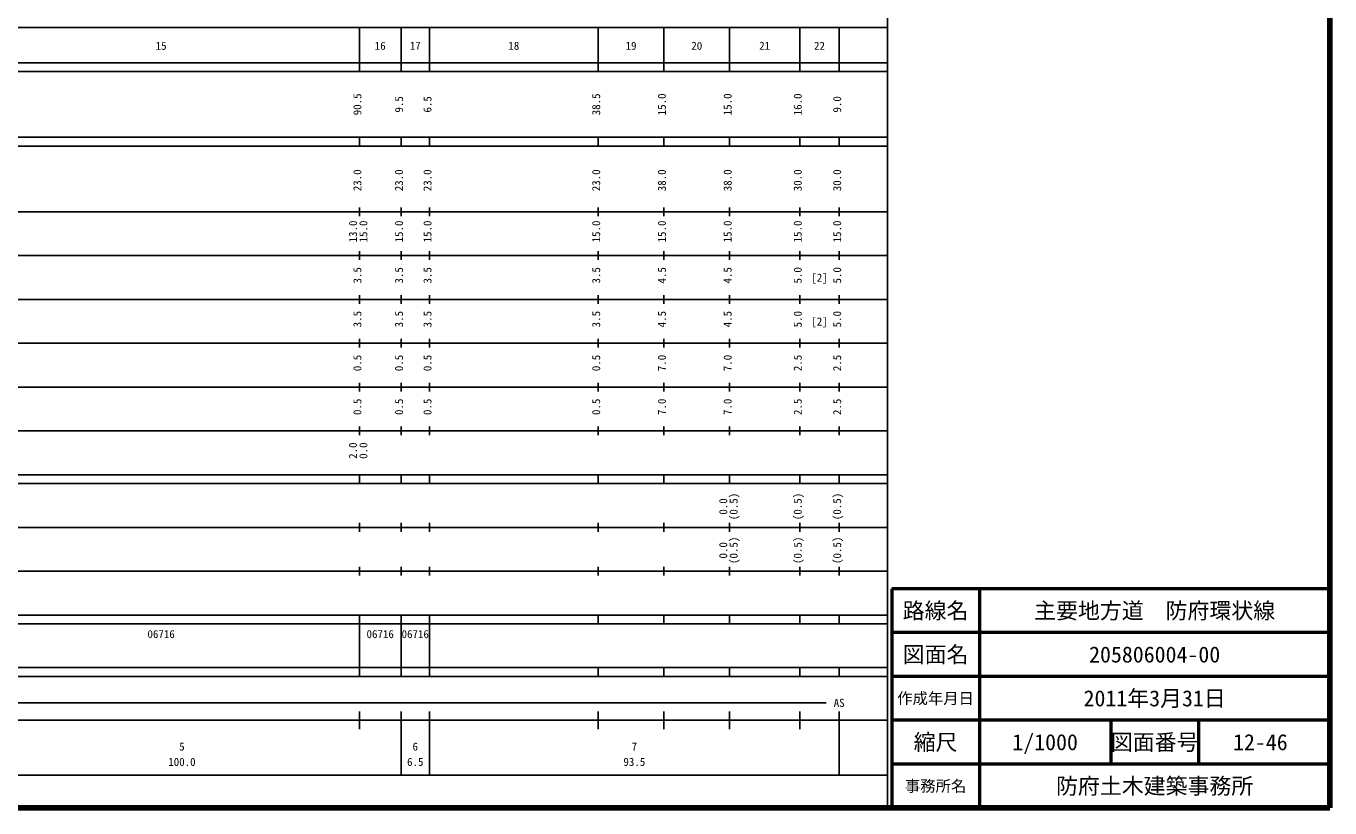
# Model space of a CAD drawing. Units: millimetres on the paper, enlarged 1000 times. Extents: x 40000 to 680000, y 20000 to 380000.
# Drawn here: x 382429 to 680000, y 20000 to 198357 of the extents above; entities that cross this region are included whole.
import ezdxf
from ezdxf.enums import TextEntityAlignment as Align

# ---------------------------------------------------------------- set-up
doc = ezdxf.new("R2010")
doc.units = ezdxf.units.MM
doc.header["$LTSCALE"] = 1000
for name, color, linetype, lineweight in [('M-TTL', 2, 'Continuous', 140), ('M-TTL-BAND', 7, 'Continuous', 25), ('M-TTL-FRAM', 2, 'Continuous', 50), ('M-TTL-LINE', 7, 'Continuous', 50)]:
    doc.layers.add(name, color=color, linetype=linetype, lineweight=lineweight)
doc.layers.add('M-TTL-TXT', color=7, linetype='Continuous')
doc.styles.add('ＭＳ ゴシック', font='')
doc.styles.get('ＭＳ ゴシック').set_extended_font_data('MS Gothic')

msp = doc.modelspace()

# ---------------------------------------------------------------- linework, layer by layer
at = {"layer": 'M-TTL'}
for p, q in [((680000, 20000), (680000, 380000)), ((40000, 20000), (680000, 20000))]:
    msp.add_line(p, q, dxfattribs=at)
at = {"layer": 'M-TTL-BAND'}
for p, q in [((579000, 20000), (579000, 370000)), ((68000, 198000), (579000, 198000)), ((458500, 188000), (458500, 198000)), ((468000, 188000), (468000, 198000)), ((474500, 188000), (474500, 198000)), ((513000, 188000), (513000, 198000)), ((528000, 188000), (528000, 198000)), ((543000, 188000), (543000, 198000)), ((559000, 188000), (559000, 198000)), ((568000, 188000), (568000, 198000)), ((40000, 190000), (579000, 190000)), ((40000, 188000), (579000, 188000)), ((40000, 173000), (579000, 173000)), ((458500, 171000), (458500, 173000)), ((468000, 171000), (468000, 173000)), ((474500, 171000), (474500, 173000)), ((513000, 171000), (513000, 173000)), ((528000, 171000), (528000, 173000)), ((543000, 171000), (543000, 173000)), ((559000, 171000), (559000, 173000)), ((568000, 171000), (568000, 173000)), ((40000, 171000), (579000, 171000)), ((40000, 156000), (579000, 156000)), ((458500, 155000), (458500, 157000)), ((468000, 155000), (468000, 157000)), ((474500, 155000), (474500, 157000)), ((513000, 155000), (513000, 157000)), ((528000, 155000), (528000, 157000)), ((543000, 155000), (543000, 157000)), ((559000, 155000), (559000, 157000)), ((568000, 155000), (568000, 157000)), ((46000, 146000), (579000, 146000)), ((458500, 145000), (458500, 147000)), ((468000, 145000), (468000, 147000)), ((474500, 145000), (474500, 147000)), ((513000, 145000), (513000, 147000)), ((528000, 145000), (528000, 147000)), ((543000, 145000), (543000, 147000)), ((559000, 145000), (559000, 147000)), ((568000, 145000), (568000, 147000)), ((458500, 135000), (458500, 137000)), ((468000, 135000), (468000, 137000)), ((474500, 135000), (474500, 137000)), ((513000, 135000), (513000, 137000)), ((528000, 135000), (528000, 137000)), ((543000, 135000), (543000, 137000)), ((559000, 135000), (559000, 137000)), ((568000, 135000), (568000, 137000)), ((52000, 136000), (579000, 136000)), ((46000, 126000), (579000, 126000)), ((458500, 125000), (458500, 127000)), ((468000, 125000), (468000, 127000)), ((474500, 125000), (474500, 127000)), ((513000, 125000), (513000, 127000)), ((528000, 125000), (528000, 127000)), ((543000, 125000), (543000, 127000)), ((559000, 125000), (559000, 127000)), ((568000, 125000), (568000, 127000)), ((458500, 115000), (458500, 117000)), ((468000, 115000), (468000, 117000)), ((474500, 115000), (474500, 117000)), ((513000, 115000), (513000, 117000)), ((528000, 115000), (528000, 117000)), ((543000, 115000), (543000, 117000)), ((559000, 115000), (559000, 117000)), ((568000, 115000), (568000, 117000)), ((52000, 116000), (579000, 116000)), ((46000, 106000), (579000, 106000)), ((458500, 105000), (458500, 107000)), ((468000, 105000), (468000, 107000)), ((474500, 105000), (474500, 107000)), ((513000, 105000), (513000, 107000)), ((528000, 105000), (528000, 107000)), ((543000, 105000), (543000, 107000)), ((559000, 105000), (559000, 107000)), ((568000, 105000), (568000, 107000)), ((40000, 96000), (579000, 96000)), ((458500, 94000), (458500, 96000)), ((468000, 94000), (468000, 96000)), ((474500, 94000), (474500, 96000)), ((513000, 94000), (513000, 96000)), ((528000, 94000), (528000, 96000)), ((543000, 94000), (543000, 96000)), ((559000, 94000), (559000, 96000)), ((568000, 94000), (568000, 96000)), ((40000, 94000), (579000, 94000)), ((49000, 84000), (579000, 84000)), ((458500, 83000), (458500, 85000)), ((468000, 83000), (468000, 85000)), ((474500, 83000), (474500, 85000)), ((513000, 83000), (513000, 85000)), ((528000, 83000), (528000, 85000)), ((543000, 83000), (543000, 85000)), ((559000, 83000), (559000, 85000)), ((568000, 83000), (568000, 85000)), ((458500, 73000), (458500, 75000)), ((468000, 73000), (468000, 75000)), ((474500, 73000), (474500, 75000)), ((513000, 73000), (513000, 75000)), ((528000, 73000), (528000, 75000)), ((543000, 73000), (543000, 75000)), ((559000, 73000), (559000, 75000)), ((568000, 73000), (568000, 75000)), ((40000, 74000), (579000, 74000)), ((40000, 64000), (579000, 64000)), ((458500, 62000), (458500, 64000)), ((468000, 62000), (468000, 64000)), ((474500, 62000), (474500, 64000)), ((513000, 62000), (513000, 64000)), ((528000, 62000), (528000, 64000)), ((543000, 62000), (543000, 64000)), ((559000, 62000), (559000, 64000)), ((568000, 62000), (568000, 64000)), ((40000, 62000), (579000, 62000)), ((458500, 52000), (458500, 62000)), ((458500, 52000), (458500, 62000)), ((468000, 52000), (468000, 62000)), ((468000, 52000), (468000, 62000)), ((474500, 52000), (474500, 62000)), ((40000, 52000), (579000, 52000)), ((458500, 50000), (458500, 52000)), ((468000, 50000), (468000, 52000)), ((474500, 50000), (474500, 52000)), ((513000, 50000), (513000, 52000)), ((528000, 50000), (528000, 52000)), ((543000, 50000), (543000, 52000)), ((559000, 50000), (559000, 52000)), ((568000, 50000), (568000, 52000)), ((40000, 50000), (579000, 50000)), ((71000, 44000), (565000, 44000)), ((458500, 38000), (458500, 42000)), ((468000, 27500), (468000, 42000)), ((474500, 27500), (474500, 42000)), ((513000, 38000), (513000, 42000)), ((528000, 38000), (528000, 42000)), ((543000, 38000), (543000, 42000)), ((559000, 38000), (559000, 42000)), ((568000, 27500), (568000, 42000)), ((40000, 40000), (579000, 40000)), ((68000, 27500), (579000, 27500))]:
    msp.add_line(p, q, dxfattribs=at)
at = {"layer": 'M-TTL-FRAM'}
for p, q in [((680000, 70000), (580000, 70000)), ((580000, 70000), (580000, 20000))]:
    msp.add_line(p, q, dxfattribs=at)
at = {"layer": 'M-TTL-LINE'}
for p, q in [((600000, 70000), (600000, 20000)), ((680000, 60000), (580000, 60000)), ((680000, 50000), (580000, 50000)), ((680000, 40000), (580000, 40000)), ((630000, 40000), (630000, 30000)), ((650000, 40000), (650000, 30000)), ((680000, 30000), (580000, 30000))]:
    msp.add_line(p, q, dxfattribs=at)

# ---------------------------------------------------------------- texts
at = {"layer": 'M-TTL-BAND', "style": 'ＭＳ ゴシック'}
for s, p in [('15', (413250, 192405)), ('16', (463250, 192405)), ('17', (471250, 192405)), ('18', (493750, 192405)), ('19', (520500, 192405)), ('20', (535500, 192405)), ('21', (551000, 192405)), ('22', (563500, 192405)), ('[2]', (563500, 139500)), ('[2]', (563500, 129500)), ('AS', (568000, 42500)), ('5', (418000, 32523)), ('6', (471250, 32523)), ('7', (521250, 32523)), ('100.0', (418000, 29033)), ('6.5', (471250, 29033)), ('93.5', (521250, 29033))]:
    msp.add_text(s, height=1833, dxfattribs=at).set_placement(p, align=Align.BOTTOM_CENTER)
for s, p in [('90.5', (459500, 180500)), ('9.5', (469000, 180500)), ('6.5', (475500, 180500)), ('38.5', (514000, 180500)), ('15.0', (529000, 180500)), ('15.0', (544000, 180500)), ('16.0', (560000, 180500)), ('9.0', (569000, 180500)), ('23.0', (459500, 163174)), ('23.0', (469000, 163174)), ('23.0', (475500, 163174)), ('23.0', (514000, 163174)), ('38.0', (529000, 163174)), ('38.0', (544000, 163174)), ('30.0', (560000, 163174)), ('30.0', (569000, 163174)), ('13.0', (458500, 151500)), ('15.0', (460870, 151500)), ('15.0', (469000, 151500)), ('15.0', (475500, 151500)), ('15.0', (514000, 151500)), ('15.0', (529000, 151500)), ('15.0', (544000, 151500)), ('15.0', (560000, 151500)), ('15.0', (569000, 151500)), ('3.5', (459500, 141500)), ('3.5', (469000, 141500)), ('3.5', (475500, 141500)), ('3.5', (514000, 141500)), ('4.5', (529000, 141500)), ('4.5', (544000, 141500)), ('5.0', (560000, 141500)), ('5.0', (569000, 141500)), ('3.5', (459500, 131500)), ('3.5', (469000, 131500)), ('3.5', (475500, 131500)), ('3.5', (514000, 131500)), ('4.5', (529000, 131500)), ('4.5', (544000, 131500)), ('5.0', (560000, 131500)), ('5.0', (569000, 131500)), ('0.5', (459500, 121500)), ('0.5', (469000, 121500)), ('0.5', (475500, 121500)), ('0.5', (514000, 121500)), ('7.0', (529000, 121500)), ('7.0', (544000, 121500)), ('2.5', (560000, 121500)), ('2.5', (569000, 121500)), ('0.5', (459500, 111500)), ('0.5', (469000, 111500)), ('0.5', (475500, 111500)), ('0.5', (514000, 111500)), ('7.0', (529000, 111500)), ('7.0', (544000, 111500)), ('2.5', (560000, 111500)), ('2.5', (569000, 111500)), ('2.0', (458500, 101500)), ('0.0', (460870, 101500)), ('0.0', (543000, 88764)), ('(0.5)', (545370, 88764)), ('(0.5)', (560000, 88764)), ('(0.5)', (569000, 88764)), ('0.0', (543000, 78764)), ('(0.5)', (545370, 78764)), ('(0.5)', (560000, 78764)), ('(0.5)', (569000, 78764))]:
    msp.add_text(s, height=1833, rotation=90, dxfattribs=at).set_placement(p, align=Align.BOTTOM_CENTER)
for p in [(413250, 59655), (463250, 59655), (471250, 59655)]:
    msp.add_text('06716', height=1833, dxfattribs=at).set_placement(p, align=Align.MIDDLE_CENTER)
at = {"layer": 'M-TTL-TXT', "style": 'ＭＳ ゴシック'}
for s, height, p in [('路線名', 3666, (590000, 65000)), ('路線名', 3666, (590000, 65000)), ('主要地方道\u3000防府環状線', 3666, (640000, 65000)), ('図面名', 3666, (590000, 55000)), ('図面名', 3666, (590000, 55000)), ('205806004-00', 3666, (640000, 55000)), ('作成年月日', 2566, (590000, 45000)), ('作成年月日', 2566, (590000, 45000)), ('2011年3月31日', 3666, (640000, 45000)), ('縮尺', 3666, (590000, 35000)), ('縮尺', 3666, (590000, 35000)), ('1/1000', 3666, (615000, 35000)), ('図面番号', 3666, (640000, 35000)), ('図面番号', 3666, (640000, 35000)), ('12-46', 3666, (664125, 35000)), ('防府土木建築事務所', 3666, (640000, 25000)), ('事務所名', 2566, (590000, 25000)), ('事務所名', 2566, (590000, 25000))]:
    msp.add_text(s, height=height, dxfattribs=at).set_placement(p, align=Align.MIDDLE_CENTER)

doc.saveas('drawing.dxf')
